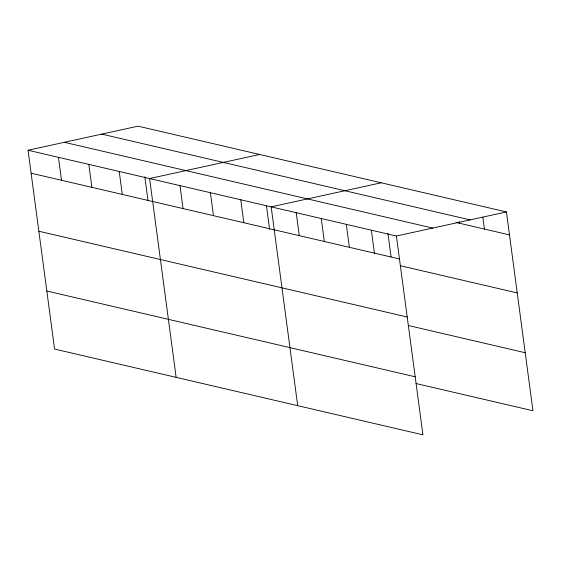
<?xml version="1.0" encoding="UTF-8"?>
<svg xmlns="http://www.w3.org/2000/svg" width="561" height="561" viewBox="0 0 561 561"><rect width="100%" height="100%" fill="white"/><g stroke="black" fill="none" stroke-linecap="round" stroke-linejoin="round"><path stroke-width="0.84" d="M28.05 150.243L396.403 236.02L422.931 434.831L54.578 349.054L28.05 150.243L138.069 126.169L506.422 211.946L532.95 410.757L416.059 383.542M259.624 154.471L149.605 178.545L176.133 377.364M381.178 182.781L271.166 206.855L297.695 405.666M396.403 236.02L506.422 211.946M101.758 134.114L470.118 219.891M456.051 222.458L509.486 234.905M64.354 142.298L432.713 228.075M31.114 173.195L399.467 258.972M400.337 265.718L517.228 292.933M38.856 231.23L407.209 317.007M408.317 325.506L525.208 352.729M46.836 291.026L415.189 376.796M482.846 217.163L484.438 229.07M459.164 221.532L459.389 223.236M387.946 233.453L391.066 256.84M371.361 230.185L374.418 253.137M346.312 224.351L349.37 247.31M321.264 218.517L324.321 241.475M296.215 212.682L299.279 235.641M266.503 206.013L269.624 229.4M240.774 199.779L243.839 222.731M210.389 192.696L213.446 215.655M179.997 185.621L183.061 208.58M144.829 176.841L147.95 200.228M119.22 171.47L122.284 194.429M88.827 164.394L91.892 187.353M58.442 157.318L61.5 180.277"/></g></svg>
